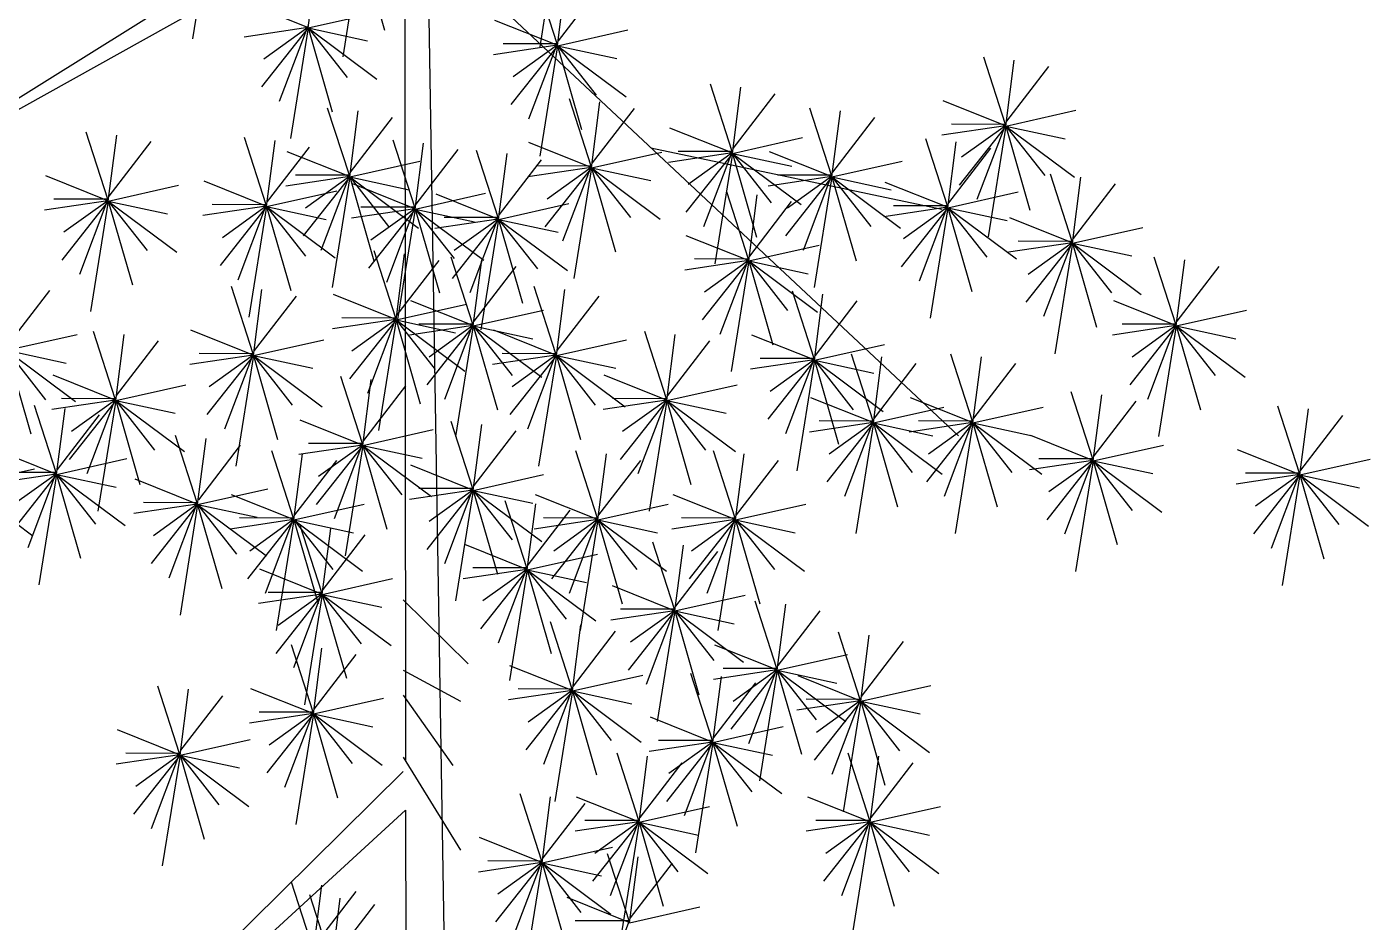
# Model space of a CAD drawing. Header units: millimetres. Extents: x 454 to 24074, y 929 to 15016.
# Drawn here: x 11262 to 12000, y 13608 to 14100 of the extents above; entities that cross this region are included whole.
import ezdxf

# ---------------------------------------------------------------- set-up
doc = ezdxf.new("R2010")
doc.units = ezdxf.units.MM
doc.layers.add('cadblocksdwg.com', color=255, linetype='Continuous')

# ---------------------------------------------------------------- blocks, each defined once
blk = doc.blocks.new('tree side_01')
at = {"color": 0}
for p, q in [((-0.0065, 7.5011), (0.115, 0)), ((-0.0065, 7.5011), (-0.0041, 4.9952)), ((-0.0213, 5.9577), (-0.6038, 5.5946)), ((-0.6038, 5.5946), (-0.0217, 5.9192)), ((-0.2141, 5.8917), (-0.2332, 5.7727)), ((-0.0526, 5.8723), (-0.0716, 5.7533)), ((-0.0526, 5.8723), (-0.0266, 5.782)), ((0.1595, 5.8832), (0.1405, 5.7642)), ((0.0349, 5.8665), (0.5914, 5.3452)), ((-0.1089, 5.7844), (-0.0997, 5.8554)), ((0.1591, 5.7672), (0.1358, 5.8395)), ((0.1595, 5.7653), (0.1687, 5.8363)), ((0.1606, 5.7705), (0.2057, 5.8293)), ((-0.1093, 5.7848), (-0.1761, 5.8115)), ((-0.1089, 5.7844), (-0.0332, 5.8013)), ((-0.1093, 5.7848), (-0.1776, 5.7746)), ((-0.1093, 5.7848), (-0.1565, 5.7508)), ((-0.1093, 5.7863), (-0.1399, 5.7053)), ((0.1591, 5.7657), (0.0923, 5.7924)), ((-0.1089, 5.7844), (-0.159, 5.7209)), ((-0.1089, 5.7844), (-0.1279, 5.6654)), ((-0.1089, 5.7844), (-0.0349, 5.7293)), ((-0.1089, 5.7844), (-0.0829, 5.6941)), ((-0.1089, 5.7844), (-0.0449, 5.7706)), ((-0.1089, 5.7844), (-0.067, 5.731)), ((0.1595, 5.7653), (0.2352, 5.7822)), ((0.1591, 5.7657), (0.0908, 5.7555)), ((0.1591, 5.7672), (0.1011, 5.7673)), ((0.1595, 5.7653), (0.1094, 5.7018)), ((0.1591, 5.7657), (0.1119, 5.7317)), ((0.1591, 5.7672), (0.1285, 5.6862)), ((0.1595, 5.7653), (0.1405, 5.6463)), ((0.1595, 5.7653), (0.2335, 5.7102)), ((0.1595, 5.7653), (0.2235, 5.7515)), ((0.1595, 5.7653), (0.2014, 5.7119)), ((0.1595, 5.7653), (0.1855, 5.675)), ((0.6418, 5.6806), (0.6185, 5.7529)), ((0.6422, 5.6787), (0.6513, 5.7497)), ((0.6432, 5.684), (0.6884, 5.7428)), ((0.3475, 5.6514), (0.3242, 5.7237)), ((0.3479, 5.6494), (0.357, 5.7205)), ((0.3489, 5.6547), (0.3941, 5.7135)), ((-0.0645, 5.6259), (-0.0879, 5.6982)), ((0.1958, 5.6357), (0.1725, 5.708)), ((0.1962, 5.6338), (0.2053, 5.7048)), ((0.4546, 5.6259), (0.4313, 5.6982)), ((0.6418, 5.6791), (0.5749, 5.7059)), ((-0.0641, 5.624), (-0.055, 5.695)), ((-0.0631, 5.6292), (-0.0179, 5.688)), ((0.1972, 5.639), (0.2424, 5.6978)), ((0.455, 5.624), (0.4642, 5.695)), ((0.456, 5.6292), (0.5012, 5.688)), ((0.6422, 5.6787), (0.7178, 5.6957)), ((-0.3245, 5.5999), (-0.3478, 5.6722)), ((-0.3241, 5.598), (-0.3149, 5.669)), ((0.3475, 5.6498), (0.2806, 5.6766)), ((0.6418, 5.6791), (0.5735, 5.6689)), ((0.6418, 5.6806), (0.5837, 5.6808)), ((0.6422, 5.6787), (0.5921, 5.6152)), ((0.6418, 5.6791), (0.5945, 5.6451)), ((0.6418, 5.6806), (0.6111, 5.5996)), ((0.6422, 5.6787), (0.6232, 5.5597)), ((0.6422, 5.6787), (0.7162, 5.6236)), ((0.6422, 5.6787), (0.7062, 5.6649)), ((0.6422, 5.6787), (0.6681, 5.5884)), ((0.6422, 5.6787), (0.6841, 5.6254)), ((-0.3231, 5.6033), (-0.2779, 5.6621)), ((-0.154, 5.5941), (-0.1773, 5.6664)), ((-0.1536, 5.5921), (-0.1445, 5.6632)), ((-0.1526, 5.5974), (-0.1074, 5.6562)), ((0.006, 5.5913), (-0.0173, 5.6636)), ((0.0064, 5.5894), (0.0155, 5.6604)), ((0.1958, 5.6342), (0.1289, 5.6609)), ((0.2602, 5.6555), (0.5734, 5.5892)), ((0.3479, 5.6494), (0.4235, 5.6664)), ((0.5794, 5.5928), (0.5561, 5.6651)), ((0.5798, 5.5909), (0.5889, 5.6619)), ((0.5808, 5.5961), (0.626, 5.6549)), ((-0.0645, 5.6244), (-0.1314, 5.6511)), ((-0.0641, 5.624), (0.0115, 5.6409)), ((0.0074, 5.5946), (0.0526, 5.6535)), ((0.0958, 5.5802), (0.0724, 5.6525)), ((0.0962, 5.5783), (0.1053, 5.6493)), ((0.0972, 5.5836), (0.1424, 5.6424)), ((0.1962, 5.6338), (0.2718, 5.6507)), ((0.3475, 5.6498), (0.2792, 5.6396)), ((0.3475, 5.6514), (0.2894, 5.6515)), ((0.3479, 5.6494), (0.2978, 5.5859)), ((0.3475, 5.6498), (0.3003, 5.6159)), ((0.3475, 5.6514), (0.3169, 5.5703)), ((0.3479, 5.6494), (0.3289, 5.5304)), ((0.3479, 5.6494), (0.3738, 5.5592)), ((0.3479, 5.6494), (0.4219, 5.5943)), ((0.3479, 5.6494), (0.4119, 5.6356)), ((0.3479, 5.6494), (0.3898, 5.5961)), ((0.4546, 5.6244), (0.3877, 5.6511)), ((0.455, 5.624), (0.5307, 5.6409)), ((-0.0645, 5.6259), (-0.1226, 5.626)), ((-0.0645, 5.6259), (-0.0952, 5.5449)), ((0.1958, 5.6342), (0.1275, 5.624)), ((0.1958, 5.6357), (0.1377, 5.6358)), ((0.1962, 5.6338), (0.1461, 5.5703)), ((0.1958, 5.6342), (0.1485, 5.6002)), ((0.1958, 5.6357), (0.1651, 5.5547)), ((0.1962, 5.6338), (0.1772, 5.5148)), ((0.1962, 5.6338), (0.2702, 5.5787)), ((0.1962, 5.6338), (0.2221, 5.5435)), ((0.1962, 5.6338), (0.2602, 5.62)), ((0.1962, 5.6338), (0.2381, 5.5804)), ((0.4546, 5.6259), (0.3965, 5.626)), ((0.4546, 5.6259), (0.424, 5.5449)), ((0.7136, 5.5546), (0.6903, 5.6269)), ((-0.3245, 5.5984), (-0.3914, 5.6251)), ((-0.3241, 5.598), (-0.2484, 5.615)), ((-0.154, 5.5925), (-0.2209, 5.6193)), ((-0.0645, 5.6244), (-0.1328, 5.6142)), ((-0.0641, 5.624), (-0.1142, 5.5605)), ((-0.0645, 5.6244), (-0.1118, 5.5904)), ((-0.0641, 5.624), (-0.0831, 5.505)), ((-0.0641, 5.624), (0.0099, 5.5689)), ((-0.0641, 5.624), (-0.0001, 5.6102)), ((-0.0641, 5.624), (-0.0382, 5.5337)), ((-0.0641, 5.624), (-0.0223, 5.5706)), ((0.006, 5.5898), (-0.0609, 5.6165)), ((0.4546, 5.6244), (0.3863, 5.6142)), ((0.455, 5.624), (0.4049, 5.5605)), ((0.4546, 5.6244), (0.4074, 5.5904)), ((0.455, 5.624), (0.436, 5.505)), ((0.455, 5.624), (0.481, 5.5337)), ((0.455, 5.624), (0.529, 5.5689)), ((0.455, 5.624), (0.519, 5.6102)), ((0.455, 5.624), (0.4969, 5.5706)), ((0.5794, 5.5913), (0.5125, 5.618)), ((0.714, 5.5527), (0.7231, 5.6237)), ((0.715, 5.5579), (0.7602, 5.6167)), ((-0.3245, 5.5984), (-0.3928, 5.5882)), ((-0.3245, 5.5999), (-0.3825, 5.6001)), ((-0.3241, 5.598), (-0.3742, 5.5345)), ((-0.3245, 5.5984), (-0.3717, 5.5644)), ((-0.3245, 5.5999), (-0.3551, 5.5189)), ((-0.3241, 5.598), (-0.3431, 5.479)), ((-0.3241, 5.598), (-0.2501, 5.5429)), ((-0.3241, 5.598), (-0.2981, 5.5077)), ((-0.3241, 5.598), (-0.2601, 5.5842)), ((-0.3241, 5.598), (-0.2822, 5.5447)), ((-0.1536, 5.5921), (-0.078, 5.6091)), ((0.0064, 5.5894), (0.0821, 5.6064)), ((0.0958, 5.5787), (0.0289, 5.6054)), ((0.3651, 5.5355), (0.3418, 5.6078)), ((0.3655, 5.5336), (0.3747, 5.6046)), ((0.3666, 5.5388), (0.4117, 5.5977)), ((0.5798, 5.5909), (0.6554, 5.6078)), ((-0.154, 5.5925), (-0.2223, 5.5824)), ((-0.154, 5.5941), (-0.2121, 5.5942)), ((-0.1536, 5.5921), (-0.2037, 5.5286)), ((-0.154, 5.5925), (-0.2012, 5.5586)), ((-0.154, 5.5941), (-0.1846, 5.513)), ((-0.1536, 5.5921), (-0.1726, 5.4731)), ((-0.1536, 5.5921), (-0.0796, 5.537)), ((-0.1536, 5.5921), (-0.1276, 5.5019)), ((-0.1536, 5.5921), (-0.1117, 5.5388)), ((-0.1536, 5.5921), (-0.0896, 5.5783)), ((0.006, 5.5898), (-0.0623, 5.5796)), ((0.006, 5.5913), (-0.0521, 5.5915)), ((0.0064, 5.5894), (-0.0437, 5.5259)), ((0.006, 5.5898), (-0.0412, 5.5558)), ((0.006, 5.5913), (-0.0246, 5.5103)), ((0.0064, 5.5894), (-0.0126, 5.4704)), ((0.0064, 5.5894), (0.0804, 5.5343)), ((0.0064, 5.5894), (0.0324, 5.4991)), ((0.0064, 5.5894), (0.0483, 5.5361)), ((0.0064, 5.5894), (0.0704, 5.5756)), ((0.0962, 5.5783), (0.1718, 5.5953)), ((0.5794, 5.5913), (0.5111, 5.5811)), ((0.5794, 5.5928), (0.5213, 5.5929)), ((0.5798, 5.5909), (0.5297, 5.5274)), ((0.5794, 5.5913), (0.5322, 5.5573)), ((0.5794, 5.5928), (0.5488, 5.5118)), ((0.5798, 5.5909), (0.5608, 5.4719)), ((0.5798, 5.5909), (0.6538, 5.5358)), ((0.5798, 5.5909), (0.6058, 5.5006)), ((0.5798, 5.5909), (0.6217, 5.5375)), ((0.5798, 5.5909), (0.6438, 5.5771)), ((0.0958, 5.5787), (0.0275, 5.5685)), ((0.0958, 5.5802), (0.0377, 5.5804)), ((0.0962, 5.5783), (0.0461, 5.5148)), ((0.0958, 5.5787), (0.0485, 5.5447)), ((0.0958, 5.5802), (0.0651, 5.4992)), ((0.0962, 5.5783), (0.0771, 5.4593)), ((0.0962, 5.5783), (0.1702, 5.5232)), ((0.0962, 5.5783), (0.1221, 5.488)), ((0.0962, 5.5783), (0.1602, 5.5645)), ((0.0962, 5.5783), (0.138, 5.525)), ((0.7136, 5.5531), (0.6467, 5.5798)), ((0.714, 5.5527), (0.7896, 5.5697)), ((0.3651, 5.534), (0.2983, 5.5607)), ((0.7136, 5.5546), (0.6555, 5.5548)), ((0.7136, 5.5546), (0.683, 5.4736)), ((-0.0145, 5.4721), (-0.0378, 5.5444)), ((-0.0141, 5.4701), (-0.005, 5.5412)), ((0.3655, 5.5336), (0.4412, 5.5506)), ((0.7136, 5.5531), (0.6453, 5.5429)), ((0.714, 5.5527), (0.6639, 5.4892)), ((0.7136, 5.5531), (0.6664, 5.5191)), ((0.714, 5.5527), (0.695, 5.4337)), ((0.714, 5.5527), (0.788, 5.4976)), ((0.714, 5.5527), (0.778, 5.5389)), ((0.714, 5.5527), (0.74, 5.4624)), ((0.714, 5.5527), (0.7559, 5.4993)), ((-0.0131, 5.4754), (0.0321, 5.5342)), ((0.0685, 5.4655), (0.0452, 5.5378)), ((0.0689, 5.4636), (0.078, 5.5346)), ((0.0699, 5.4688), (0.1151, 5.5276)), ((0.3651, 5.534), (0.2968, 5.5238)), ((0.3651, 5.5355), (0.3071, 5.5357)), ((0.3655, 5.5336), (0.3154, 5.4701)), ((0.3651, 5.534), (0.3179, 5.5)), ((0.3651, 5.5355), (0.3345, 5.4545)), ((0.3655, 5.5336), (0.3465, 5.4146)), ((0.3655, 5.5336), (0.4396, 5.4785)), ((0.3655, 5.5336), (0.4295, 5.5198)), ((0.3655, 5.5336), (0.4074, 5.4802)), ((0.3655, 5.5336), (0.3915, 5.4433)), ((0.8254, 5.4655), (0.8021, 5.5378)), ((0.8258, 5.4636), (0.835, 5.5346)), ((0.8268, 5.4688), (0.872, 5.5276)), ((-0.4323, 5.4428), (-0.3871, 5.5016)), ((-0.1681, 5.4337), (-0.1914, 5.506)), ((-0.1677, 5.4317), (-0.1586, 5.5028)), ((-0.1667, 5.437), (-0.1215, 5.4958)), ((-0.0145, 5.4705), (-0.0814, 5.4973)), ((0.1579, 5.4337), (0.1346, 5.506)), ((0.1584, 5.4317), (0.1675, 5.5028)), ((0.1594, 5.437), (0.2046, 5.4958)), ((0.4358, 5.4286), (0.4125, 5.5009)), ((0.4362, 5.4266), (0.4453, 5.4977)), ((-0.0141, 5.4701), (0.0615, 5.4871)), ((0.0685, 5.464), (0.0016, 5.4907)), ((0.4372, 5.4319), (0.4824, 5.4907)), ((0.8254, 5.464), (0.7586, 5.4907)), ((-0.0145, 5.4705), (-0.0828, 5.4604)), ((-0.0145, 5.4721), (-0.0726, 5.4722)), ((-0.0141, 5.4701), (-0.0642, 5.4066)), ((-0.0145, 5.4705), (-0.0617, 5.4366)), ((-0.0145, 5.4721), (-0.0451, 5.391)), ((-0.0141, 5.4701), (-0.0331, 5.3511)), ((-0.0141, 5.4701), (0.0599, 5.415)), ((-0.0141, 5.4701), (0.0499, 5.4563)), ((-0.0141, 5.4701), (0.0119, 5.3799)), ((-0.0141, 5.4701), (0.0278, 5.4168)), ((0.0689, 5.4636), (0.1445, 5.4805)), ((0.8258, 5.4636), (0.9015, 5.4805)), ((-0.4333, 5.4375), (-0.3577, 5.4545)), ((-0.3165, 5.3853), (-0.3398, 5.4576)), ((-0.316, 5.3834), (-0.3069, 5.4544)), ((-0.1681, 5.4321), (-0.235, 5.4589)), ((0.0685, 5.464), (0.0002, 5.4538)), ((0.0685, 5.4655), (0.0104, 5.4656)), ((0.0689, 5.4636), (0.0188, 5.4001)), ((0.0685, 5.464), (0.0213, 5.43)), ((0.0685, 5.4655), (0.0379, 5.3845)), ((0.0689, 5.4636), (0.0499, 5.3446)), ((0.0689, 5.4636), (0.1429, 5.4085)), ((0.0689, 5.4636), (0.1329, 5.4498)), ((0.0689, 5.4636), (0.0949, 5.3733)), ((0.0689, 5.4636), (0.1108, 5.4102)), ((0.1579, 5.4321), (0.0911, 5.4589)), ((0.2768, 5.3853), (0.2535, 5.4576)), ((0.2773, 5.3834), (0.2864, 5.4544)), ((0.4358, 5.427), (0.3689, 5.4538)), ((0.8254, 5.464), (0.7571, 5.4538)), ((0.8254, 5.4655), (0.7674, 5.4656)), ((0.8258, 5.4636), (0.7757, 5.4001)), ((0.8254, 5.464), (0.7782, 5.43)), ((0.8254, 5.4655), (0.7948, 5.3845)), ((0.8258, 5.4636), (0.8068, 5.3446)), ((0.8258, 5.4636), (0.8998, 5.4085)), ((0.8258, 5.4636), (0.8518, 5.3733)), ((0.8258, 5.4636), (0.8898, 5.4498)), ((0.8258, 5.4636), (0.8677, 5.4102)), ((-0.315, 5.3886), (-0.2698, 5.4474)), ((-0.1677, 5.4317), (-0.0921, 5.4487)), ((0.1584, 5.4317), (0.234, 5.4487)), ((0.2783, 5.3886), (0.3235, 5.4474)), ((0.4362, 5.4266), (0.5118, 5.4436)), ((-0.4333, 5.4375), (-0.3593, 5.3824)), ((-0.4333, 5.4375), (-0.3693, 5.4237)), ((-0.4333, 5.4375), (-0.4074, 5.3473)), ((-0.4333, 5.4375), (-0.3915, 5.3842)), ((-0.1681, 5.4321), (-0.2364, 5.422)), ((-0.1681, 5.4337), (-0.2262, 5.4338)), ((-0.1677, 5.4317), (-0.2178, 5.3682)), ((-0.1681, 5.4321), (-0.2154, 5.3982)), ((-0.1681, 5.4337), (-0.1988, 5.3526)), ((-0.1677, 5.4317), (-0.1867, 5.3127)), ((-0.1677, 5.4317), (-0.0937, 5.3766)), ((-0.1677, 5.4317), (-0.1418, 5.3415)), ((-0.1677, 5.4317), (-0.1037, 5.418)), ((-0.1677, 5.4317), (-0.1259, 5.3784)), ((0.1579, 5.4321), (0.0897, 5.422)), ((0.1579, 5.4337), (0.0999, 5.4338)), ((0.1584, 5.4317), (0.1083, 5.3682)), ((0.1579, 5.4321), (0.1107, 5.3982)), ((0.1579, 5.4337), (0.1273, 5.3526)), ((0.1584, 5.4317), (0.1393, 5.3127)), ((0.1584, 5.4317), (0.2324, 5.3766)), ((0.1584, 5.4317), (0.2224, 5.418)), ((0.1584, 5.4317), (0.2002, 5.3784)), ((0.1584, 5.4317), (0.1843, 5.3415)), ((0.4358, 5.427), (0.3675, 5.4169)), ((0.4358, 5.4286), (0.3777, 5.4287)), ((0.4362, 5.4266), (0.3861, 5.3631)), ((0.4358, 5.427), (0.3885, 5.3931)), ((0.4358, 5.4286), (0.4051, 5.3476)), ((0.4362, 5.4266), (0.4172, 5.3076)), ((0.4362, 5.4266), (0.5102, 5.3715)), ((0.4362, 5.4266), (0.5002, 5.4129)), ((0.4362, 5.4266), (0.478, 5.3733)), ((0.4362, 5.4266), (0.4621, 5.3364)), ((0.4993, 5.3611), (0.476, 5.4334)), ((0.4997, 5.3592), (0.5089, 5.4302)), ((0.5008, 5.3644), (0.5459, 5.4233)), ((0.6065, 5.3611), (0.5831, 5.4334)), ((0.6069, 5.3592), (0.616, 5.4302)), ((0.6079, 5.3644), (0.6531, 5.4233)), ((-0.3165, 5.3838), (-0.3833, 5.4105)), ((-0.0504, 5.3369), (-0.0737, 5.4092)), ((0.2768, 5.3838), (0.21, 5.4105)), ((-0.316, 5.3834), (-0.2404, 5.4003)), ((-0.05, 5.335), (-0.0409, 5.406)), ((-0.049, 5.3403), (-0.0038, 5.3991)), ((0.2773, 5.3834), (0.3529, 5.4003)), ((-0.3165, 5.3838), (-0.3848, 5.3736)), ((-0.3165, 5.3853), (-0.3745, 5.3854)), ((-0.316, 5.3834), (-0.3661, 5.3199)), ((-0.3165, 5.3838), (-0.3637, 5.3498)), ((-0.3165, 5.3853), (-0.3471, 5.3043)), ((-0.316, 5.3834), (-0.3351, 5.2644)), ((-0.316, 5.3834), (-0.242, 5.3283)), ((-0.316, 5.3834), (-0.2901, 5.2931)), ((-0.316, 5.3834), (-0.252, 5.3696)), ((-0.316, 5.3834), (-0.2742, 5.33)), ((0.2768, 5.3838), (0.2086, 5.3736)), ((0.2768, 5.3853), (0.2188, 5.3854)), ((0.2773, 5.3834), (0.2272, 5.3199)), ((0.2768, 5.3838), (0.2296, 5.3498)), ((0.2768, 5.3853), (0.2462, 5.3043)), ((0.2773, 5.3834), (0.2582, 5.2644)), ((0.2773, 5.3834), (0.3513, 5.3283)), ((0.2773, 5.3834), (0.3413, 5.3696)), ((0.2773, 5.3834), (0.3032, 5.2931)), ((0.2773, 5.3834), (0.3191, 5.33)), ((0.4993, 5.3596), (0.4325, 5.3863)), ((0.6065, 5.3596), (0.5396, 5.3863)), ((0.7359, 5.3204), (0.7126, 5.3927)), ((0.7364, 5.3184), (0.7455, 5.3895)), ((0.7374, 5.3237), (0.7826, 5.3825)), ((-0.3801, 5.3057), (-0.4035, 5.378)), ((-0.3797, 5.3038), (-0.3706, 5.3748)), ((-0.3787, 5.309), (-0.3335, 5.3679)), ((0.4997, 5.3592), (0.5754, 5.3762)), ((0.6069, 5.3592), (0.6825, 5.3762)), ((0.9584, 5.3051), (0.9351, 5.3774)), ((0.9589, 5.3032), (0.968, 5.3742)), ((0.9599, 5.3084), (1.0051, 5.3672)), ((-0.0504, 5.3354), (-0.1173, 5.3621)), ((-0.05, 5.335), (0.0256, 5.352)), ((0.0685, 5.2886), (0.0452, 5.3609)), ((0.0689, 5.2866), (0.078, 5.3576)), ((0.4993, 5.3596), (0.431, 5.3494)), ((0.4993, 5.3611), (0.4413, 5.3613)), ((0.4997, 5.3592), (0.4496, 5.2957)), ((0.4993, 5.3596), (0.4521, 5.3256)), ((0.4993, 5.3611), (0.4687, 5.2801)), ((0.4997, 5.3592), (0.4807, 5.2402)), ((0.4997, 5.3592), (0.5738, 5.3041)), ((0.4997, 5.3592), (0.5637, 5.3454)), ((0.4997, 5.3592), (0.5257, 5.2689)), ((0.4997, 5.3592), (0.5416, 5.3058)), ((0.6065, 5.3596), (0.5382, 5.3494)), ((0.6065, 5.3611), (0.5484, 5.3613)), ((0.6069, 5.3592), (0.5568, 5.2957)), ((0.6065, 5.3596), (0.5592, 5.3256)), ((0.6065, 5.3611), (0.5758, 5.2801)), ((0.6069, 5.3592), (0.5879, 5.2402)), ((0.6069, 5.3592), (0.6328, 5.2689)), ((0.6069, 5.3592), (0.6809, 5.3041)), ((0.6069, 5.3592), (0.6709, 5.3454)), ((0.6069, 5.3592), (0.6487, 5.3058)), ((-0.2282, 5.2733), (-0.2515, 5.3456)), ((-0.2278, 5.2713), (-0.2186, 5.3424)), ((-0.0504, 5.3369), (-0.1085, 5.3371)), ((-0.0504, 5.3369), (-0.081, 5.2559)), ((0.0699, 5.2919), (0.1151, 5.3507)), ((0.7359, 5.3188), (0.6691, 5.3456)), ((-0.3801, 5.3042), (-0.447, 5.3309)), ((-0.2267, 5.2766), (-0.1816, 5.3354)), ((-0.1246, 5.2567), (-0.1479, 5.329)), ((-0.1242, 5.2548), (-0.115, 5.3258)), ((-0.0504, 5.3354), (-0.1187, 5.3252)), ((-0.05, 5.335), (-0.1001, 5.2715)), ((-0.0504, 5.3354), (-0.0976, 5.3014)), ((-0.05, 5.335), (-0.069, 5.216)), ((-0.05, 5.335), (0.024, 5.2799)), ((-0.05, 5.335), (0.014, 5.3212)), ((-0.05, 5.335), (-0.0081, 5.2817)), ((-0.05, 5.335), (-0.024, 5.2447)), ((0.2027, 5.2567), (0.1794, 5.329)), ((0.2031, 5.2548), (0.2122, 5.3258)), ((0.351, 5.2567), (0.3277, 5.329)), ((0.3514, 5.2548), (0.3606, 5.3258)), ((0.7364, 5.3184), (0.812, 5.3354)), ((0.9584, 5.3036), (0.8916, 5.3303)), ((-0.4791, 5.2928), (-0.4034, 5.3098)), ((-0.3797, 5.3038), (-0.3041, 5.3208)), ((-0.1231, 5.2601), (-0.078, 5.3189)), ((0.0685, 5.287), (0.0016, 5.3138)), ((0.2041, 5.2601), (0.2493, 5.3189)), ((0.3524, 5.2601), (0.3976, 5.3189)), ((0.7359, 5.3188), (0.6677, 5.3087)), ((0.7359, 5.3204), (0.6779, 5.3205)), ((0.7364, 5.3184), (0.6863, 5.2549)), ((0.7359, 5.3188), (0.6887, 5.2849)), ((0.7359, 5.3204), (0.7053, 5.2393)), ((0.7364, 5.3184), (0.7173, 5.1994)), ((0.7364, 5.3184), (0.8104, 5.2633)), ((0.7364, 5.3184), (0.7623, 5.2282)), ((0.7364, 5.3184), (0.7782, 5.2651)), ((0.7364, 5.3184), (0.8004, 5.3047)), ((0.9589, 5.3032), (1.0345, 5.3201)), ((-0.3801, 5.3042), (-0.4484, 5.294)), ((-0.3801, 5.3057), (-0.4382, 5.3059)), ((-0.3797, 5.3038), (-0.4298, 5.2403)), ((-0.3801, 5.3042), (-0.4274, 5.2702)), ((-0.3801, 5.3057), (-0.4108, 5.2247)), ((-0.3797, 5.3038), (-0.3987, 5.1848)), ((-0.3797, 5.3038), (-0.3057, 5.2487)), ((-0.3797, 5.3038), (-0.3538, 5.2135)), ((-0.3797, 5.3038), (-0.3379, 5.2504)), ((-0.3797, 5.3038), (-0.3157, 5.29)), ((-0.2282, 5.2717), (-0.295, 5.2985)), ((0.0689, 5.2866), (0.1445, 5.3036)), ((0.9584, 5.3036), (0.8901, 5.2934)), ((0.9584, 5.3051), (0.9004, 5.3052)), ((0.9589, 5.3032), (0.9088, 5.2397)), ((0.9584, 5.3036), (0.9112, 5.2696)), ((0.9584, 5.3051), (0.9278, 5.2241)), ((0.9589, 5.3032), (0.9398, 5.1842)), ((0.9589, 5.3032), (1.0329, 5.2481)), ((0.9589, 5.3032), (0.9848, 5.2129)), ((0.9589, 5.3032), (1.0229, 5.2894)), ((0.9589, 5.3032), (1.0007, 5.2498)), ((-0.4791, 5.2928), (-0.4051, 5.2377)), ((-0.2278, 5.2713), (-0.1521, 5.2883)), ((-0.1246, 5.2552), (-0.1914, 5.2819)), ((0.0685, 5.287), (0.0002, 5.2768)), ((0.0685, 5.2886), (0.0104, 5.2887)), ((0.0689, 5.2866), (0.0188, 5.2231)), ((0.0685, 5.287), (0.0213, 5.2531)), ((0.0685, 5.2886), (0.0379, 5.2075)), ((0.0689, 5.2866), (0.0499, 5.1676)), ((0.0689, 5.2866), (0.1429, 5.2315)), ((0.0689, 5.2866), (0.1329, 5.2728)), ((0.0689, 5.2866), (0.0949, 5.1964)), ((0.0689, 5.2866), (0.1108, 5.2333)), ((0.2027, 5.2552), (0.1358, 5.2819)), ((0.351, 5.2552), (0.2841, 5.2819)), ((-0.2282, 5.2717), (-0.2965, 5.2616)), ((-0.2282, 5.2733), (-0.2862, 5.2734)), ((-0.2278, 5.2713), (-0.2779, 5.2078)), ((-0.2282, 5.2717), (-0.2754, 5.2378)), ((-0.2282, 5.2733), (-0.2588, 5.1922)), ((-0.2278, 5.2713), (-0.2468, 5.1523)), ((-0.2278, 5.2713), (-0.1537, 5.2162)), ((-0.2278, 5.2713), (-0.2018, 5.1811)), ((-0.2278, 5.2713), (-0.1638, 5.2576)), ((-0.2278, 5.2713), (-0.1859, 5.218)), ((-0.1242, 5.2548), (-0.0485, 5.2718)), ((0.1265, 5.2031), (0.1032, 5.2754)), ((0.1269, 5.2011), (0.1361, 5.2722)), ((0.128, 5.2064), (0.1731, 5.2652)), ((0.2031, 5.2548), (0.2787, 5.2718)), ((0.3514, 5.2548), (0.4271, 5.2718)), ((-0.1246, 5.2552), (-0.1929, 5.245)), ((-0.1246, 5.2567), (-0.1826, 5.2569)), ((-0.1242, 5.2548), (-0.1743, 5.1913)), ((-0.1246, 5.2552), (-0.1718, 5.2212)), ((-0.1246, 5.2567), (-0.1552, 5.1757)), ((-0.1242, 5.2548), (-0.1432, 5.1358)), ((-0.1242, 5.2548), (-0.0502, 5.1997)), ((-0.1242, 5.2548), (-0.0602, 5.241)), ((-0.1242, 5.2548), (-0.0823, 5.2015)), ((-0.1242, 5.2548), (-0.0982, 5.1645)), ((0.2027, 5.2552), (0.1344, 5.245)), ((0.2027, 5.2567), (0.1446, 5.2569)), ((0.2031, 5.2548), (0.153, 5.1913)), ((0.2027, 5.2552), (0.1555, 5.2212)), ((0.2027, 5.2567), (0.1721, 5.1757)), ((0.2031, 5.2548), (0.1841, 5.1358)), ((0.2031, 5.2548), (0.2771, 5.1997)), ((0.2031, 5.2548), (0.2671, 5.241)), ((0.2031, 5.2548), (0.2291, 5.1645)), ((0.2031, 5.2548), (0.245, 5.2015)), ((0.351, 5.2552), (0.2827, 5.245)), ((0.351, 5.2567), (0.293, 5.2569)), ((0.3514, 5.2548), (0.3013, 5.1913)), ((0.351, 5.2552), (0.3038, 5.2212)), ((0.351, 5.2567), (0.3204, 5.1757)), ((0.3514, 5.2548), (0.3324, 5.1358)), ((0.3514, 5.2548), (0.4254, 5.1997)), ((0.3514, 5.2548), (0.4154, 5.241)), ((0.3514, 5.2548), (0.3774, 5.1645)), ((0.3514, 5.2548), (0.3933, 5.2015)), ((-0.094, 5.1765), (-0.1173, 5.2488)), ((-0.0936, 5.1746), (-0.0844, 5.2456)), ((-0.0925, 5.1799), (-0.0474, 5.2387)), ((0.1265, 5.2015), (0.0597, 5.2283)), ((0.2855, 5.1587), (0.2622, 5.231)), ((0.2859, 5.1568), (0.2951, 5.2278)), ((0.287, 5.162), (0.3321, 5.2208)), ((0.1269, 5.2011), (0.2026, 5.2181)), ((-0.094, 5.175), (-0.1608, 5.2017)), ((0.1265, 5.2015), (0.0582, 5.1913)), ((0.1265, 5.2031), (0.0685, 5.2032)), ((0.1269, 5.2011), (0.0768, 5.1376)), ((0.1265, 5.2015), (0.0793, 5.1676)), ((0.1265, 5.2031), (0.0959, 5.122)), ((0.1269, 5.2011), (0.1079, 5.0821)), ((0.1269, 5.2011), (0.201, 5.146)), ((0.1269, 5.2011), (0.1909, 5.1873)), ((0.1269, 5.2011), (0.1529, 5.1109)), ((0.1269, 5.2011), (0.1688, 5.1478)), ((-0.0936, 5.1746), (-0.0179, 5.1916)), ((0.2855, 5.1571), (0.2187, 5.1839)), ((-0.094, 5.175), (-0.1623, 5.1648)), ((-0.094, 5.1765), (-0.152, 5.1767)), ((-0.0936, 5.1746), (-0.1437, 5.1111)), ((-0.094, 5.175), (-0.1412, 5.141)), ((-0.094, 5.1765), (-0.1246, 5.0955)), ((-0.0936, 5.1746), (-0.1126, 5.0556)), ((-0.0936, 5.1746), (-0.0195, 5.1195)), ((-0.0936, 5.1746), (-0.0676, 5.0843)), ((-0.0936, 5.1746), (-0.0296, 5.1608)), ((-0.0936, 5.1746), (-0.0517, 5.1213)), ((-0.0067, 5.1689), (0.0634, 5.0998)), ((0.2859, 5.1568), (0.3616, 5.1737)), ((0.3958, 5.0949), (0.3725, 5.1672)), ((0.3962, 5.093), (0.4054, 5.164)), ((0.2855, 5.1571), (0.2172, 5.147)), ((0.2855, 5.1587), (0.2275, 5.1588)), ((0.2859, 5.1568), (0.2358, 5.0932)), ((0.2855, 5.1571), (0.2383, 5.1232)), ((0.2855, 5.1587), (0.2549, 5.0777)), ((0.2859, 5.1568), (0.2669, 5.0378)), ((0.2859, 5.1568), (0.36, 5.1017)), ((0.2859, 5.1568), (0.3499, 5.143)), ((0.2859, 5.1568), (0.3119, 5.0665)), ((0.2859, 5.1568), (0.3278, 5.1034)), ((0.3972, 5.0982), (0.4424, 5.157)), ((0.1753, 5.0727), (0.1519, 5.145)), ((0.1757, 5.0708), (0.1848, 5.1418)), ((0.1767, 5.076), (0.2219, 5.1349)), ((0.4856, 5.0616), (0.4623, 5.1339)), ((-0.1036, 5.0479), (-0.1269, 5.1202)), ((0.3958, 5.0934), (0.3289, 5.1201)), ((0.486, 5.0597), (0.4951, 5.1307)), ((0.487, 5.0649), (0.5322, 5.1238)), ((-0.1032, 5.0459), (-0.0941, 5.1169)), ((-0.1022, 5.0512), (-0.057, 5.11)), ((0.3962, 5.093), (0.4719, 5.1099)), ((-0.0067, 5.0931), (0.0551, 5.0596)), ((0.1753, 5.0712), (0.1084, 5.0979)), ((0.3958, 5.0934), (0.3275, 5.0832)), ((0.3958, 5.0949), (0.3378, 5.095)), ((0.3962, 5.093), (0.3461, 5.0295)), ((0.3958, 5.0934), (0.3486, 5.0594)), ((0.3958, 5.0949), (0.3652, 5.0139)), ((0.3962, 5.093), (0.3772, 4.974)), ((0.3962, 5.093), (0.4222, 5.0027)), ((0.3962, 5.093), (0.4602, 5.0792)), ((0.3962, 5.093), (0.4381, 5.0396)), ((0.3962, 5.093), (0.4702, 5.0379)), ((0.1757, 5.0708), (0.2513, 5.0878)), ((0.3266, 5.0173), (0.3033, 5.0896)), ((0.327, 5.0153), (0.3361, 5.0863)), ((0.328, 5.0206), (0.3732, 5.0794)), ((0.4856, 5.0601), (0.4187, 5.0868)), ((0.486, 5.0597), (0.5616, 5.0767)), ((-0.2473, 5.0035), (-0.2706, 5.0758)), ((-0.2468, 5.0015), (-0.2377, 5.0726)), ((-0.2458, 5.0068), (-0.2006, 5.0656)), ((-0.1036, 5.0463), (-0.1705, 5.0731)), ((-0.1032, 5.0459), (-0.0276, 5.0629)), ((-0.0067, 5.0663), (0.0469, 4.9906)), ((0.1753, 5.0712), (0.107, 5.061)), ((0.1753, 5.0727), (0.1172, 5.0729)), ((0.1757, 5.0708), (0.1256, 5.0073)), ((0.1753, 5.0712), (0.128, 5.0372)), ((0.1753, 5.0727), (0.1446, 4.9917)), ((0.1757, 5.0708), (0.1566, 4.9518)), ((0.1757, 5.0708), (0.2497, 5.0157)), ((0.1757, 5.0708), (0.2016, 4.9805)), ((0.1757, 5.0708), (0.2397, 5.057)), ((0.1757, 5.0708), (0.2175, 5.0174)), ((0.4856, 5.0616), (0.4275, 5.0618)), ((0.4856, 5.0616), (0.4549, 4.9806)), ((-0.1036, 5.0479), (-0.1617, 5.048)), ((-0.1036, 5.0479), (-0.1343, 4.9668)), ((0.4856, 5.0601), (0.4173, 5.0499)), ((0.486, 5.0597), (0.4359, 4.9962)), ((0.4856, 5.0601), (0.4383, 5.0261)), ((0.486, 5.0597), (0.467, 4.9407)), ((0.486, 5.0597), (0.5119, 4.9694)), ((0.486, 5.0597), (0.56, 5.0046)), ((0.486, 5.0597), (0.55, 5.0459)), ((0.486, 5.0597), (0.5278, 5.0064)), ((-0.1036, 5.0463), (-0.1719, 5.0361)), ((-0.1032, 5.0459), (-0.1533, 4.9824)), ((-0.1036, 5.0463), (-0.1509, 5.0124)), ((-0.1032, 5.0459), (-0.1222, 4.9269)), ((-0.1032, 5.0459), (-0.0773, 4.9557)), ((-0.1032, 5.0459), (-0.0292, 4.9908)), ((-0.1032, 5.0459), (-0.0392, 5.0321)), ((-0.1032, 5.0459), (-0.0614, 4.9926)), ((0.3266, 5.0157), (0.2597, 5.0425)), ((-0.2473, 5.0019), (-0.3141, 5.0287)), ((-0.2468, 5.0015), (-0.1712, 5.0185)), ((0.327, 5.0153), (0.4026, 5.0323)), ((0.3266, 5.0157), (0.2583, 5.0055)), ((0.3266, 5.0173), (0.2685, 5.0174)), ((0.327, 5.0153), (0.2769, 4.9518)), ((0.3266, 5.0157), (0.2793, 4.9818)), ((0.3266, 5.0173), (0.2959, 4.9362)), ((0.327, 5.0153), (0.308, 4.8963)), ((0.327, 5.0153), (0.401, 4.9602)), ((0.327, 5.0153), (0.3529, 4.9251)), ((0.327, 5.0153), (0.3688, 4.962)), ((0.327, 5.0153), (0.391, 5.0015)), ((-0.2473, 5.0019), (-0.3155, 4.9918)), ((-0.2473, 5.0035), (-0.3053, 5.0036)), ((-0.2468, 5.0015), (-0.2969, 4.938)), ((-0.2473, 5.0019), (-0.2945, 4.968)), ((-0.2473, 5.0035), (-0.2779, 4.9224)), ((-0.2468, 5.0015), (-0.2659, 4.8825)), ((-0.2468, 5.0015), (-0.1728, 4.9464)), ((-0.2468, 5.0015), (-0.2209, 4.9113)), ((-0.2468, 5.0015), (-0.205, 4.9482)), ((-0.2468, 5.0015), (-0.1828, 4.9878)), ((-0.0067, 4.9995), (0.0551, 4.8992)), ((0.2471, 4.9313), (0.2238, 5.0036)), ((0.2475, 4.9293), (0.2566, 5.0004)), ((0.2485, 4.9346), (0.2937, 4.9934)), ((0.4958, 4.9313), (0.4725, 5.0036)), ((0.4962, 4.9293), (0.5054, 5.0004)), ((0.4973, 4.9346), (0.5424, 4.9934)), ((-0.0067, 4.9839), (-0.6088, 4.3884)), ((0.1426, 4.8876), (0.1193, 4.9599)), ((0.1431, 4.8856), (0.1522, 4.9567)), ((0.1441, 4.8909), (0.1893, 4.9497)), ((0.2471, 4.9297), (0.1802, 4.9565)), ((0.2475, 4.9293), (0.3231, 4.9463)), ((0.4958, 4.9297), (0.429, 4.9565)), ((0.4962, 4.9293), (0.5719, 4.9463)), ((-0.6088, 4.3884), (-0.004, 4.9424)), ((-0.004, 4.9424), (-0.0026, 3.5829)), ((0.2471, 4.9297), (0.1788, 4.9196)), ((0.2471, 4.9313), (0.189, 4.9314)), ((0.2475, 4.9293), (0.1974, 4.8658)), ((0.2471, 4.9297), (0.1998, 4.8958)), ((0.2471, 4.9313), (0.2164, 4.8502)), ((0.2475, 4.9293), (0.2285, 4.8103)), ((0.2475, 4.9293), (0.3215, 4.8742)), ((0.2475, 4.9293), (0.2734, 4.8391)), ((0.2475, 4.9293), (0.3115, 4.9156)), ((0.2475, 4.9293), (0.2893, 4.876)), ((0.4958, 4.9297), (0.4275, 4.9196)), ((0.4958, 4.9313), (0.4378, 4.9314)), ((0.4962, 4.9293), (0.4461, 4.8658)), ((0.4958, 4.9297), (0.4486, 4.8958)), ((0.4958, 4.9313), (0.4652, 4.8502)), ((0.4962, 4.9293), (0.4772, 4.8103)), ((0.4962, 4.9293), (0.5702, 4.8742)), ((0.4962, 4.9293), (0.5602, 4.9156)), ((0.4962, 4.9293), (0.5222, 4.8391)), ((0.4962, 4.9293), (0.5381, 4.876)), ((0.1426, 4.886), (0.0758, 4.9128)), ((0.1431, 4.8856), (0.2187, 4.9026)), ((0.2368, 4.8231), (0.2135, 4.8954)), ((0.2372, 4.8212), (0.2464, 4.8922)), ((0.1426, 4.886), (0.0744, 4.8758)), ((0.1426, 4.8876), (0.0846, 4.8877)), ((0.1431, 4.8856), (0.093, 4.8221)), ((0.1426, 4.886), (0.0954, 4.8521)), ((0.1426, 4.8876), (0.112, 4.8065)), ((0.1431, 4.8856), (0.124, 4.7666)), ((0.1431, 4.8856), (0.2171, 4.8305)), ((0.1431, 4.8856), (0.2071, 4.8718)), ((0.1431, 4.8856), (0.169, 4.7954)), ((0.1431, 4.8856), (0.1849, 4.8323)), ((0.2382, 4.8264), (0.2834, 4.8853)), ((-0.1036, 4.7927), (-0.1269, 4.865)), ((-0.1032, 4.7908), (-0.0941, 4.8618)), ((-0.0838, 4.7788), (-0.1071, 4.8511)), ((-0.1022, 4.796), (-0.057, 4.8548)), ((-0.0834, 4.7768), (-0.0742, 4.8478)), ((0.2368, 4.8216), (0.1699, 4.8483)), ((-0.0823, 4.7821), (-0.0372, 4.8409)), ((0.2372, 4.8212), (0.3129, 4.8382)), ((0.2368, 4.8231), (0.1788, 4.8233)), ((0.2368, 4.8231), (0.2062, 4.7421))]:
    blk.add_line(p, q, dxfattribs=at)

msp = doc.modelspace()

# ---------------------------------------------------------------- block references
at = {"layer": 'cadblocksdwg.com', "xscale": 510.3099452236204, "yscale": 510.3099452236204, "zscale": 510.3099452236204}
msp.add_blockref('tree side_01', (11472.2, 11147.14), dxfattribs=at)

doc.saveas('drawing.dxf')
